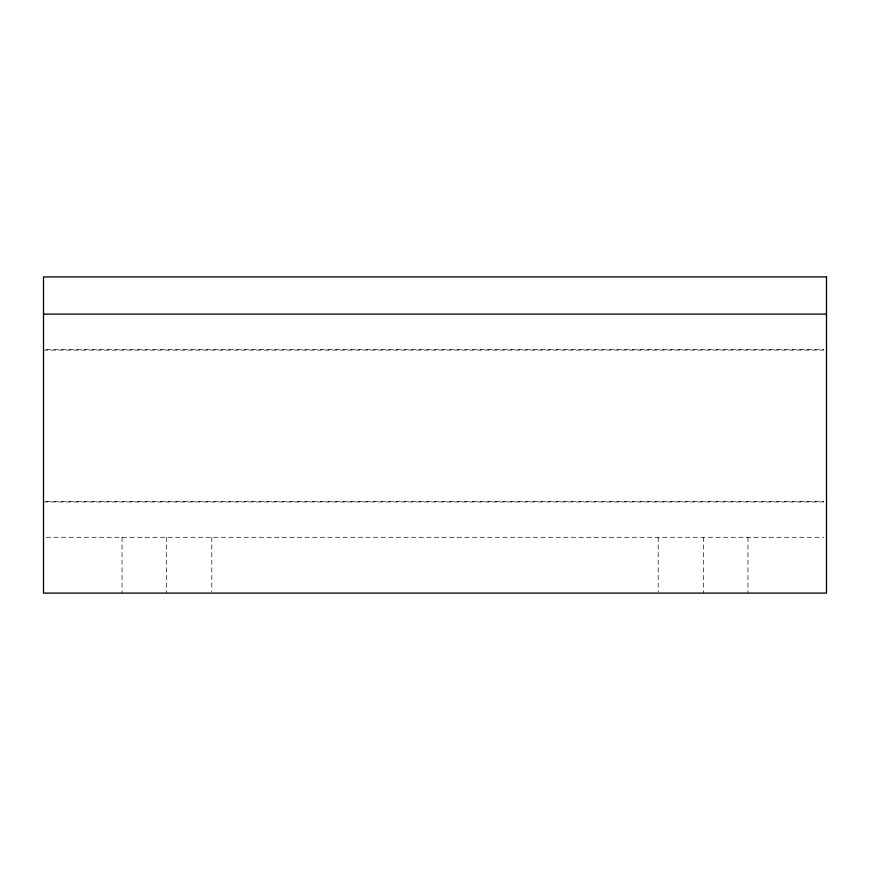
<?xml version="1.0" encoding="UTF-8"?>
<svg xmlns="http://www.w3.org/2000/svg" width="870" height="870" viewBox="0 0 870 870"><rect width="100%" height="100%" fill="white"/><g stroke="black" fill="none" stroke-linecap="round" stroke-linejoin="round"><path stroke-width="0.65" stroke-dasharray="4.35 3.26" d="M46.219 349.446L823.781 349.446M43.5 350.121L823.781 350.077M46.219 501.316L823.781 501.283M43.5 501.957L823.781 501.957M46.219 537.29L823.781 537.29M747.961 537.29L747.961 593.09M703.319 537.29L703.319 593.09M658.188 537.29L658.188 591.763M211.812 537.29L211.812 591.763M166.681 537.29L166.681 593.09M122.039 537.29L122.039 593.09"/><path stroke-width="1.3" d="M43.5 314.113L826.5 314.113M826.5 276.91L43.5 276.91L43.5 593.09L826.5 593.09L826.5 276.91"/></g></svg>
